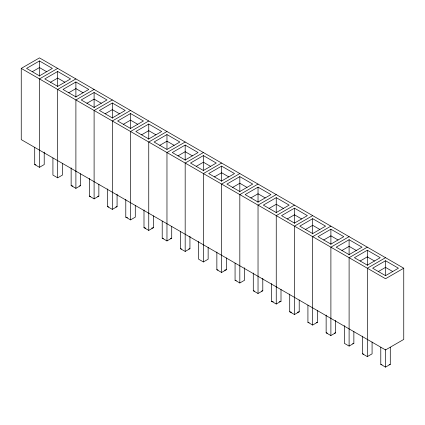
<?xml version="1.0" encoding="UTF-8"?>
<svg xmlns="http://www.w3.org/2000/svg" width="425" height="425" viewBox="0 0 425 425"><rect width="100%" height="100%" fill="white"/><g stroke="black" fill="none" stroke-linecap="round" stroke-linejoin="round"><path stroke-width="0.64" d="M21.25 68.404L39.467 57.89L403.75 268.207L403.75 339.421L385.533 349.934L21.25 139.618L21.25 68.404L385.533 278.726L403.75 268.207M39.467 60.95L26.557 68.404L39.467 75.857L52.371 68.404L39.467 60.95L39.467 76.187M32.295 71.719L39.467 67.575L46.633 71.719M57.678 68.404L39.467 78.922L39.467 167.307L44.216 164.565L44.216 152.092M57.678 71.469L44.768 78.922L57.678 86.371L70.587 78.922L57.678 71.469L57.678 86.705M50.506 82.232L57.678 78.094L64.85 82.232M75.894 78.922L57.678 89.436L57.678 160.65M75.894 81.983L62.985 89.436L75.894 96.889L88.798 89.436L75.894 81.983L75.894 97.219M68.723 92.751L75.894 88.607L83.066 92.751M94.106 89.436L75.894 99.955L75.894 171.163M94.106 92.501L81.202 99.955L94.106 107.403L107.015 99.955L94.106 92.501L94.106 107.738M86.934 103.264L94.106 99.126L101.277 103.264M112.322 99.955L94.106 110.468L94.106 198.857L89.356 196.111L89.356 178.383M112.322 103.015L99.413 110.468L112.322 117.922L125.232 110.468L112.322 103.015L112.322 118.251M105.15 113.783L112.322 109.639L119.494 113.783M130.533 110.468L112.322 120.987L112.322 209.371L107.567 206.63L107.567 188.902M130.533 113.533L117.629 120.987L130.533 128.435L143.443 120.987L130.533 113.533L130.533 128.77M123.367 124.297L130.533 120.158L137.705 124.297M148.75 120.987L130.533 131.5L130.533 202.714M148.75 124.047L135.841 131.5L148.75 138.954L161.659 131.5L148.75 124.047L148.75 139.283M52.923 158.01L52.923 175.079L57.678 177.825L62.432 175.079L62.432 163.264M141.578 134.815L148.75 130.672L155.922 134.815M166.967 131.5L148.75 142.019L148.75 230.403L143.995 227.662L143.995 209.934M166.967 134.566L154.057 142.019L166.967 149.467L179.871 142.019L166.967 134.566L166.967 149.138M71.14 167.87L71.14 185.597L75.894 188.339L80.644 185.597L80.644 173.777M159.795 145.329L166.967 141.19L174.133 145.329M185.178 142.019L166.967 152.532L166.967 240.922L162.212 238.175L162.212 221.106M185.178 145.079L172.268 152.532L185.178 159.986L198.087 152.532L185.178 145.079L185.178 160.315M94.106 198.857L98.86 196.111L98.86 184.296M178.006 155.842L185.178 151.704L192.35 155.842M203.394 152.532L185.178 163.046L185.178 251.435L180.423 248.694L180.423 231.62M203.394 155.598L190.485 163.046L203.394 170.499L216.298 163.046L203.394 155.598L203.394 170.834M112.322 209.371L117.077 206.63L117.077 194.156M196.222 166.361L203.394 162.222L210.566 166.361M221.606 163.046L203.394 173.565L203.394 244.773M221.606 166.111L208.702 173.565L221.606 181.018L234.515 173.565L221.606 166.111L221.606 181.347M125.784 199.415L125.784 217.143L130.533 219.89L135.288 217.143L135.288 205.328M214.434 176.874L221.606 172.736L228.778 176.874M239.822 173.565L221.606 184.078L221.606 272.467L216.856 269.721L216.856 251.998M239.822 176.63L226.913 184.078L239.822 191.532L252.732 184.078L239.822 176.63L239.822 191.866M148.75 230.403L153.505 227.662L153.505 215.842M232.65 187.393L239.822 183.255L246.994 187.393M258.033 184.078L239.822 194.597L239.822 282.981L235.067 280.24L235.067 263.171M258.033 187.143L245.129 194.597L258.033 202.05L270.943 194.597L258.033 187.143L258.033 202.38M166.967 240.922L171.716 238.175L171.716 226.36M250.867 197.907L258.033 193.768L265.205 197.907M276.25 194.597L258.033 205.11L258.033 293.5L262.788 290.753L262.788 278.279M276.25 197.662L263.341 205.11L276.25 212.564L289.159 205.11L276.25 197.662L276.25 212.893M185.178 251.435L189.933 248.694L189.933 236.215M269.078 208.425L276.25 204.282L283.422 208.425M294.467 205.11L276.25 215.629L276.25 286.838M294.467 208.176L281.557 215.629L294.467 223.083L307.371 215.629L294.467 208.176L294.467 223.412M198.64 241.48L198.64 259.207L203.394 261.954L208.144 259.207L208.144 247.393M287.295 218.939L294.467 214.8L301.633 218.939M312.678 215.629L294.467 226.143L294.467 314.532L289.712 311.785L289.712 294.063M312.678 218.689L299.768 226.143L312.678 233.596L325.587 226.143L312.678 218.689L312.678 233.925M221.606 272.467L226.36 269.721L226.36 257.906M305.506 229.458L312.678 225.314L319.85 229.458M330.894 226.143L312.678 236.661L312.678 325.045L307.923 322.304L307.923 305.235M330.894 229.208L317.985 236.661L330.894 244.115L343.798 236.661L330.894 229.208L330.894 244.444M239.822 282.981L244.577 280.24L244.577 267.766M323.723 239.971L330.894 235.833L338.066 239.971M349.106 236.661L330.894 247.175L330.894 335.564L335.644 332.817L335.644 320.344M349.106 239.721L336.202 247.175L349.106 254.628L362.015 247.175L349.106 239.721L349.106 254.958M341.934 250.49L349.106 246.346L356.277 250.49M367.322 247.175L349.106 257.693L349.106 346.078L344.356 343.336L344.356 325.608M367.322 250.24L354.413 257.693L367.322 265.142L380.232 257.693L367.322 250.24L367.322 265.476M271.495 283.544L271.495 301.272L276.25 304.013L281.005 301.272L281.005 289.452M360.15 261.003L367.322 256.865L374.494 261.003M385.533 257.693L367.322 268.207L367.322 356.596L362.567 353.85L362.567 336.127M385.533 260.753L372.629 268.207L385.533 275.66L398.443 268.207L385.533 260.753L385.533 275.331M294.467 314.532L299.216 311.785L299.216 299.97M378.367 271.522L385.533 267.378L392.705 271.522M312.678 325.045L317.433 322.304L317.433 310.484M349.106 346.078L353.86 343.336L353.86 331.516M367.322 356.596L372.077 353.85L372.077 342.035M380.784 347.299L380.784 364.368L385.533 367.11L390.288 364.368L390.288 347.299M79.454 185.895L80.644 185.597M97.665 196.414L98.86 196.111M115.882 206.927L117.077 206.63M151.709 228.113L153.505 227.662M170.521 238.478L171.716 238.175M188.737 248.992L189.933 248.694M224.57 270.173L226.36 269.721M261.593 291.056L262.788 290.753M279.209 301.723L281.005 301.272M297.426 312.237L299.216 311.785M316.237 322.602L317.433 322.304M334.454 333.12L335.644 332.817M352.665 343.634L353.86 343.336M389.093 364.666L390.288 364.368M34.712 147.496L34.712 164.565L35.891 164.863M71.14 185.597L72.914 186.049M89.356 196.111L90.536 196.414M107.567 206.63L108.752 206.927M125.784 217.143L127.558 217.595M143.995 227.662L145.77 228.113M162.212 238.175L163.391 238.478M180.423 248.694L181.608 248.992M216.856 269.721L218.036 270.024M235.067 280.24L236.252 280.543M253.284 273.031L253.284 290.753L254.463 291.056M271.495 301.272L273.27 301.723M289.712 311.785L291.486 312.237M307.923 322.304L309.108 322.602M326.14 315.095L326.14 332.817L327.324 333.12M362.567 353.85L363.752 354.152M380.784 364.368L381.963 364.666M34.712 164.565L39.467 167.307M253.284 290.753L258.033 293.5M326.14 332.817L330.894 335.564M385.533 349.387L385.533 367.11M276.25 286.944L276.25 304.013M203.394 244.88L203.394 261.954M130.533 202.821L130.533 219.89M75.894 171.27L75.894 188.339M57.678 160.756L57.678 177.825"/></g></svg>
